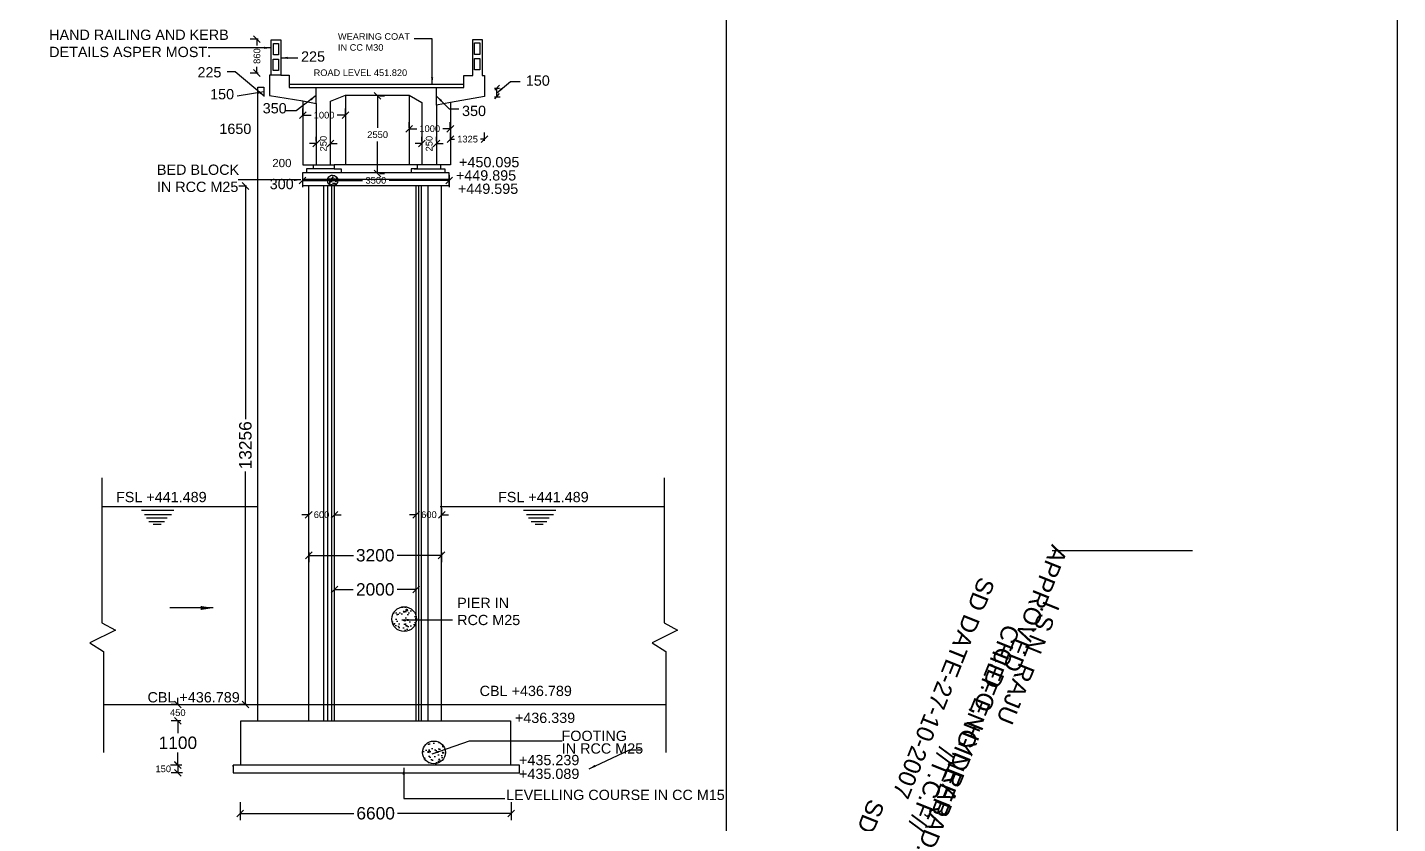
# Model space of a CAD drawing. Header units: inches. Extents: x 19306 to 19400.3, y 18779.3 to 18840.9.
# Drawn here: x 19363.48 to 19400.33, y 18798.8 to 18820.22 of the extents above; entities that cross this region are included whole.
import ezdxf

# ---------------------------------------------------------------- set-up
doc = ezdxf.new("R2010")
doc.units = ezdxf.units.IN
doc.header["$MEASUREMENT"] = 0
for name, color, linetype in [('DIMENSION', 255, 'Continuous'), ('DRAWING', 2, 'Continuous'), ('TEXT', 255, 'Continuous'), ('TXT', 7, 'Continuous'), ('TXT @ 1', 7, 'Continuous')]:
    doc.layers.add(name, color=color, linetype=linetype)
doc.styles.add('Notes', font='arial.ttf', dxfattribs={"height": 0.1})
doc.styles.get("Standard").update_dxf_attribs({"font": 'arial.ttf'})
doc.dimstyles.get("Standard").update_dxf_attribs({"dimtxt": 0.18, "dimasz": 0.18, "dimexe": 0.18, "dimexo": 0.0625, "dimgap": 0.09, "dimtad": 0, "dimtih": 1, "dimtoh": 1, "dimdec": 4, "dimzin": 0, "dimdsep": 46, "dimtxsty": 'Standard', "dimblk": 'OBLIQUE', "dimcen": 0.09, "dimadec": 0, "dimazin": 0, "dimtfac": 1, "dimtdec": 4, "dimtofl": 0, "dimtmove": 0, "dimatfit": 3, "dimfxl": 1, "dimtolj": 1, "dimtzin": 0, "dimarcsym": 0})
pattern_1 = [(50, (0, 0), (0.3586300913, -0.0313760675), [0.0375, -0.4125]), (355, (0, 0), (-0.069375667, 0.376096067), [0.03, -0.33]), (100.4514, (0.0299, -0.0026), (0.289254691, 0.344719771), [0.031870095, -0.350571056]), (46.1842, (0, 0.1), (0.533620524, -0.082759507), [0.05625, -0.61875]), (96.6356, (0.04447, 0.0931), (0.467331353, 0.487058935), [0.047805144, -0.5258565]), (351.1842, (0, 0.1), (0.467330973, 0.4870593), [0.045, -0.495]), (21, (0.05, 0.075), (0.298453526, -0.2013094453), [0.0375, -0.4125]), (326, (0.05, 0.075), (0.121657666, 0.3625750225), [0.03, -0.33]), (71.4514, (0.07487, 0.05822), (0.4201113143, 0.1612652484), [0.031870095, -0.350571056]), (37.5, (0, 0), (0.00607992766, 0.1664469269), [0, -0.326, 0, -0.335, 0, -0.33125]), (7.5, (0, 0), (0.1315347687, 0.197205856), [0, -0.191, 0, -0.3185, 0, -0.12625]), (327.5, (-0.1115, 0), (0.2669112181, -0.0112774359), [0, -0.125, 0, -0.39, 0, -0.5175]), (317.5, (-0.1615, 0), (0.2915930847, 0.0500524912), [0, -0.1625, 0, -0.259, 0, -0.3675])]

# ---------------------------------------------------------------- blocks, each defined once
blk = doc.blocks.new('_Oblique')
at = {"color": 0, "linetype": 'ByBlock', "lineweight": -2}
blk.add_line((-0.5, -0.5), (0.5, 0.5), dxfattribs=at)
blk = doc.blocks.new('*D103')
at = {"layer": 'Defpoints', "color": 0, "transparency": 16777216}
for p in [(19367.664, 18801.568), (19367.524, 18800.376), (19367.664, 18800.376)]:
    blk.add_point(p, dxfattribs=at)
at = {"layer": 'DIMENSION', "color": 0, "lineweight": -2, "transparency": 16777216}
for p, q in [((19367.601, 18801.568), (19367.344, 18801.568)), ((19367.524, 18801.568), (19367.524, 18801.232)), ((19367.524, 18800.376), (19367.524, 18800.712)), ((19367.601, 18800.376), (19367.344, 18800.376))]:
    blk.add_line(p, q, dxfattribs=at)
at = {"layer": 'DIMENSION', "color": 0, "lineweight": -2, "transparency": 16777216, "xscale": 0.18, "yscale": 0.18, "zscale": 0.18}
for p, rotation in [((19367.524, 18801.568), 90), ((19367.524, 18800.376), 270)]:
    blk.add_blockref('_Oblique', p, dxfattribs=dict(at, rotation=rotation))
at = {"layer": 'DIMENSION', "color": 0, "transparency": 16777216, "insert": (19367.524, 18800.972), "char_height": 0.3333, "attachment_point": 5}
blk.add_mtext('\\A1;1100', dxfattribs=at)
blk = doc.blocks.new('*D104')
at = {"layer": 'Defpoints', "color": 0, "transparency": 16777216}
for p in [(19370.88, 18816.312), (19374.818, 18816.312), (19374.818, 18816.104)]:
    blk.add_point(p, dxfattribs=at)
at = {"layer": 'DIMENSION', "color": 0, "lineweight": -2, "transparency": 16777216}
for p, q in [((19370.88, 18816.249), (19370.88, 18815.924)), ((19374.818, 18816.249), (19374.818, 18815.924)), ((19370.88, 18816.104), (19372.491, 18816.104)), ((19374.818, 18816.104), (19373.208, 18816.104))]:
    blk.add_line(p, q, dxfattribs=at)
at = {"layer": 'DIMENSION', "color": 0, "lineweight": -2, "transparency": 16777216, "xscale": 0.18, "yscale": 0.18, "zscale": 0.18, "rotation": 180}
blk.add_blockref('_Oblique', (19370.88, 18816.104), dxfattribs=at)
at = {"layer": 'DIMENSION', "color": 0, "lineweight": -2, "transparency": 16777216, "xscale": 0.18, "yscale": 0.18, "zscale": 0.18}
blk.add_blockref('_Oblique', (19374.818, 18816.104), dxfattribs=at)
at = {"layer": 'DIMENSION', "color": 0, "transparency": 16777216, "insert": (19372.849, 18816.104), "char_height": 0.18, "attachment_point": 5}
blk.add_mtext('\\A1;3500', dxfattribs=at)
blk = doc.blocks.new('*D105')
at = {"layer": 'Defpoints', "color": 0, "transparency": 16777216}
for p in [(19371.042, 18807.031), (19371.734, 18807.109), (19371.734, 18807.031)]:
    blk.add_point(p, dxfattribs=at)
at = {"layer": 'DIMENSION', "color": 0, "lineweight": -2, "transparency": 16777216}
for p, q in [((19371.042, 18807.093), (19371.042, 18807.289)), ((19371.734, 18807.093), (19371.734, 18807.289)), ((19371.042, 18807.109), (19370.862, 18807.109)), ((19371.734, 18807.109), (19371.914, 18807.109))]:
    blk.add_line(p, q, dxfattribs=at)
at = {"layer": 'DIMENSION', "color": 0, "lineweight": -2, "transparency": 16777216, "xscale": 0.18, "yscale": 0.18, "zscale": 0.18}
blk.add_blockref('_Oblique', (19371.042, 18807.109), dxfattribs=at)
at = {"layer": 'DIMENSION', "color": 0, "lineweight": -2, "transparency": 16777216, "xscale": 0.18, "yscale": 0.18, "zscale": 0.18, "rotation": 180}
blk.add_blockref('_Oblique', (19371.734, 18807.109), dxfattribs=at)
at = {"layer": 'DIMENSION', "color": 0, "transparency": 16777216, "insert": (19371.388, 18807.109), "char_height": 0.18, "attachment_point": 5}
blk.add_mtext('\\A1;600', dxfattribs=at)
blk = doc.blocks.new('*D106')
at = {"layer": 'Defpoints', "color": 0, "transparency": 16777216}
for p in [(19371.044, 18806.165), (19374.617, 18806.165), (19374.617, 18806.017)]:
    blk.add_point(p, dxfattribs=at)
at = {"layer": 'DIMENSION', "color": 0, "lineweight": -2, "transparency": 16777216}
for p, q in [((19371.044, 18806.103), (19371.044, 18805.837)), ((19371.044, 18806.017), (19372.244, 18806.017)), ((19374.617, 18806.017), (19373.418, 18806.017)), ((19374.617, 18806.103), (19374.617, 18805.837))]:
    blk.add_line(p, q, dxfattribs=at)
at = {"layer": 'DIMENSION', "color": 0, "lineweight": -2, "transparency": 16777216, "xscale": 0.18, "yscale": 0.18, "zscale": 0.18, "rotation": 180}
blk.add_blockref('_Oblique', (19371.044, 18806.017), dxfattribs=at)
at = {"layer": 'DIMENSION', "color": 0, "lineweight": -2, "transparency": 16777216, "xscale": 0.18, "yscale": 0.18, "zscale": 0.18}
blk.add_blockref('_Oblique', (19374.617, 18806.017), dxfattribs=at)
at = {"layer": 'DIMENSION', "color": 0, "transparency": 16777216, "insert": (19372.831, 18806.017), "char_height": 0.3333, "attachment_point": 5}
blk.add_mtext('\\A1;3200', dxfattribs=at)
blk = doc.blocks.new('*D107')
at = {"layer": 'Defpoints', "color": 0, "transparency": 16777216}
for p in [(19373.929, 18805.099), (19371.734, 18804.851), (19373.929, 18804.851)]:
    blk.add_point(p, dxfattribs=at)
at = {"layer": 'DIMENSION', "color": 0, "lineweight": -2, "transparency": 16777216}
for p, q in [((19371.734, 18804.913), (19371.734, 18805.279)), ((19371.734, 18805.099), (19372.242, 18805.099)), ((19373.929, 18805.099), (19373.422, 18805.099)), ((19373.929, 18804.913), (19373.929, 18805.279))]:
    blk.add_line(p, q, dxfattribs=at)
at = {"layer": 'DIMENSION', "color": 0, "lineweight": -2, "transparency": 16777216, "xscale": 0.18, "yscale": 0.18, "zscale": 0.18, "rotation": 180}
blk.add_blockref('_Oblique', (19371.734, 18805.099), dxfattribs=at)
at = {"layer": 'DIMENSION', "color": 0, "lineweight": -2, "transparency": 16777216, "xscale": 0.18, "yscale": 0.18, "zscale": 0.18}
blk.add_blockref('_Oblique', (19373.929, 18805.099), dxfattribs=at)
at = {"layer": 'DIMENSION', "color": 0, "transparency": 16777216, "insert": (19372.832, 18805.099), "char_height": 0.3333, "attachment_point": 5}
blk.add_mtext('\\A1;2000', dxfattribs=at)
blk = doc.blocks.new('*D108')
at = {"layer": 'Defpoints', "color": 0, "transparency": 16777216}
for p in [(19374.855, 18817.109), (19375.775, 18817.213), (19375.775, 18817.109)]:
    blk.add_point(p, dxfattribs=at)
at = {"layer": 'DIMENSION', "color": 0, "lineweight": -2, "transparency": 16777216}
for p, q in [((19374.855, 18817.171), (19374.855, 18817.393)), ((19375.775, 18817.171), (19375.775, 18817.393)), ((19374.855, 18817.213), (19374.964, 18817.213)), ((19375.775, 18817.213), (19375.666, 18817.213))]:
    blk.add_line(p, q, dxfattribs=at)
at = {"layer": 'DIMENSION', "color": 0, "lineweight": -2, "transparency": 16777216, "xscale": 0.18, "yscale": 0.18, "zscale": 0.18, "rotation": 180}
blk.add_blockref('_Oblique', (19374.855, 18817.213), dxfattribs=at)
at = {"layer": 'DIMENSION', "color": 0, "lineweight": -2, "transparency": 16777216, "xscale": 0.18, "yscale": 0.18, "zscale": 0.18}
blk.add_blockref('_Oblique', (19375.775, 18817.213), dxfattribs=at)
at = {"layer": 'DIMENSION', "color": 0, "transparency": 16777216, "insert": (19375.315, 18817.213), "char_height": 0.18, "attachment_point": 5}
blk.add_mtext('\\A1;1325', dxfattribs=at)
blk = doc.blocks.new('*D109')
at = {"layer": 'Defpoints', "color": 0, "transparency": 16777216}
for p in [(19373.744, 18817.46), (19374.852, 18817.494), (19374.852, 18817.46)]:
    blk.add_point(p, dxfattribs=at)
at = {"layer": 'TEXT', "color": 0, "lineweight": -2, "transparency": 16777216}
for p, q in [((19373.744, 18817.522), (19373.744, 18817.674)), ((19374.852, 18817.522), (19374.852, 18817.674)), ((19373.744, 18817.494), (19373.948, 18817.494)), ((19374.852, 18817.494), (19374.648, 18817.494))]:
    blk.add_line(p, q, dxfattribs=at)
at = {"layer": 'TEXT', "color": 0, "lineweight": -2, "transparency": 16777216, "xscale": 0.18, "yscale": 0.18, "zscale": 0.18, "rotation": 180}
blk.add_blockref('_Oblique', (19373.744, 18817.494), dxfattribs=at)
at = {"layer": 'TEXT', "color": 0, "lineweight": -2, "transparency": 16777216, "xscale": 0.18, "yscale": 0.18, "zscale": 0.18}
blk.add_blockref('_Oblique', (19374.852, 18817.494), dxfattribs=at)
at = {"layer": 'TEXT', "color": 0, "transparency": 16777216, "insert": (19374.298, 18817.494), "char_height": 0.18, "attachment_point": 5}
blk.add_mtext('\\A1;1000', dxfattribs=at)
blk = doc.blocks.new('*D110')
at = {"layer": 'Defpoints', "color": 0, "transparency": 16777216}
for p in [(19372.881, 18818.381), (19372.881, 18816.286), (19372.897, 18816.286)]:
    blk.add_point(p, dxfattribs=at)
at = {"layer": 'TEXT', "color": 0, "lineweight": -2, "transparency": 16777216}
for p, q in [((19372.897, 18818.381), (19372.897, 18817.515)), ((19372.943, 18818.381), (19373.077, 18818.381)), ((19372.897, 18816.286), (19372.897, 18817.152)), ((19372.943, 18816.286), (19373.077, 18816.286))]:
    blk.add_line(p, q, dxfattribs=at)
at = {"layer": 'TEXT', "color": 0, "lineweight": -2, "transparency": 16777216, "xscale": 0.18, "yscale": 0.18, "zscale": 0.18}
for p, rotation in [((19372.897, 18818.381), 90), ((19372.897, 18816.286), 270)]:
    blk.add_blockref('_Oblique', p, dxfattribs=dict(at, rotation=rotation))
at = {"layer": 'TEXT', "color": 0, "transparency": 16777216, "insert": (19372.897, 18817.334), "char_height": 0.18, "attachment_point": 5}
blk.add_mtext('\\A1;2550', dxfattribs=at)
blk = doc.blocks.new('*D111')
at = {"layer": 'Defpoints', "color": 0, "transparency": 16777216}
for p in [(19369.748, 18819.902), (19369.651, 18818.993), (19369.748, 18818.993)]:
    blk.add_point(p, dxfattribs=at)
at = {"layer": 'TEXT', "color": 0, "lineweight": -2, "transparency": 16777216}
for p, q in [((19369.686, 18819.902), (19369.471, 18819.902)), ((19369.651, 18819.902), (19369.651, 18819.736)), ((19369.651, 18818.993), (19369.651, 18819.159)), ((19369.686, 18818.993), (19369.471, 18818.993))]:
    blk.add_line(p, q, dxfattribs=at)
at = {"layer": 'TEXT', "color": 0, "lineweight": -2, "transparency": 16777216, "xscale": 0.18, "yscale": 0.18, "zscale": 0.18}
for p, rotation in [((19369.651, 18819.902), 90), ((19369.651, 18818.993), 270)]:
    blk.add_blockref('_Oblique', p, dxfattribs=dict(at, rotation=rotation))
at = {"layer": 'TEXT', "color": 0, "transparency": 16777216, "insert": (19369.651, 18819.448), "char_height": 0.18, "attachment_point": 5, "rotation": 90}
blk.add_mtext('\\A1;860', dxfattribs=at)
blk = doc.blocks.new('*D116')
at = {"layer": 'Defpoints', "color": 0, "transparency": 16777216}
for p in [(19369.436, 18815.953), (19369.341, 18802.002), (19369.436, 18802.002)]:
    blk.add_point(p, dxfattribs=at)
at = {"layer": 'DIMENSION', "color": 0, "lineweight": -2, "transparency": 16777216}
for p, q in [((19369.374, 18815.953), (19369.161, 18815.953)), ((19369.341, 18815.953), (19369.341, 18809.679)), ((19369.341, 18802.002), (19369.341, 18808.276)), ((19369.374, 18802.002), (19369.161, 18802.002))]:
    blk.add_line(p, q, dxfattribs=at)
at = {"layer": 'DIMENSION', "color": 0, "lineweight": -2, "transparency": 16777216, "xscale": 0.18, "yscale": 0.18, "zscale": 0.18}
for p, rotation in [((19369.341, 18815.953), 90), ((19369.341, 18802.002), 270)]:
    blk.add_blockref('_Oblique', p, dxfattribs=dict(at, rotation=rotation))
at = {"layer": 'DIMENSION', "color": 0, "transparency": 16777216, "insert": (19369.341, 18808.977), "char_height": 0.3333, "attachment_point": 5, "rotation": 90}
blk.add_mtext('\\A1;13256', dxfattribs=at)
blk = doc.blocks.new('*D117')
at = {"layer": 'Defpoints', "color": 0, "transparency": 16777216}
for p in [(19367.61, 18802.002), (19367.522, 18801.568), (19367.522, 18801.568)]:
    blk.add_point(p, dxfattribs=at)
at = {"layer": 'DIMENSION', "color": 0, "lineweight": -2, "transparency": 16777216}
for p, q in [((19367.522, 18802.002), (19367.522, 18802.182)), ((19367.548, 18802.002), (19367.342, 18802.002)), ((19367.46, 18801.568), (19367.342, 18801.568)), ((19367.522, 18801.568), (19367.522, 18801.388))]:
    blk.add_line(p, q, dxfattribs=at)
at = {"layer": 'DIMENSION', "color": 0, "lineweight": -2, "transparency": 16777216, "xscale": 0.18, "yscale": 0.18, "zscale": 0.18}
for p, rotation in [((19367.522, 18802.002), 270), ((19367.522, 18801.568), 90)]:
    blk.add_blockref('_Oblique', p, dxfattribs=dict(at, rotation=rotation))
at = {"layer": 'DIMENSION', "color": 0, "transparency": 16777216, "insert": (19367.522, 18801.785), "char_height": 0.18, "attachment_point": 5}
blk.add_mtext('\\A1;450', dxfattribs=at)
blk = doc.blocks.new('*D118')
at = {"layer": 'Defpoints', "color": 0, "transparency": 16777216}
for p in [(19373.931, 18807.031), (19374.624, 18807.109), (19374.624, 18807.031)]:
    blk.add_point(p, dxfattribs=at)
at = {"layer": 'DIMENSION', "color": 0, "lineweight": -2, "transparency": 16777216}
for p, q in [((19373.931, 18807.093), (19373.931, 18807.289)), ((19374.624, 18807.093), (19374.624, 18807.289)), ((19373.931, 18807.109), (19373.751, 18807.109)), ((19374.624, 18807.109), (19374.804, 18807.109))]:
    blk.add_line(p, q, dxfattribs=at)
at = {"layer": 'DIMENSION', "color": 0, "lineweight": -2, "transparency": 16777216, "xscale": 0.18, "yscale": 0.18, "zscale": 0.18}
blk.add_blockref('_Oblique', (19373.931, 18807.109), dxfattribs=at)
at = {"layer": 'DIMENSION', "color": 0, "lineweight": -2, "transparency": 16777216, "xscale": 0.18, "yscale": 0.18, "zscale": 0.18, "rotation": 180}
blk.add_blockref('_Oblique', (19374.624, 18807.109), dxfattribs=at)
at = {"layer": 'DIMENSION', "color": 0, "transparency": 16777216, "insert": (19374.277, 18807.109), "char_height": 0.18, "attachment_point": 5}
blk.add_mtext('\\A1;600', dxfattribs=at)
blk = doc.blocks.new('*D127')
at = {"layer": 'Defpoints', "color": 0, "transparency": 16777216}
for p in [(19369.197, 18799.439), (19376.489, 18799.439), (19376.489, 18799.076)]:
    blk.add_point(p, dxfattribs=at)
at = {"layer": 'DIMENSION', "color": 0, "lineweight": -2, "transparency": 16777216}
for p, q in [((19369.197, 18799.376), (19369.197, 18798.896)), ((19376.489, 18799.376), (19376.489, 18798.896)), ((19369.197, 18799.076), (19372.255, 18799.076)), ((19376.489, 18799.076), (19373.431, 18799.076))]:
    blk.add_line(p, q, dxfattribs=at)
at = {"layer": 'DIMENSION', "color": 0, "lineweight": -2, "transparency": 16777216, "xscale": 0.18, "yscale": 0.18, "zscale": 0.18, "rotation": 180}
blk.add_blockref('_Oblique', (19369.197, 18799.076), dxfattribs=at)
at = {"layer": 'DIMENSION', "color": 0, "lineweight": -2, "transparency": 16777216, "xscale": 0.18, "yscale": 0.18, "zscale": 0.18}
blk.add_blockref('_Oblique', (19376.489, 18799.076), dxfattribs=at)
at = {"layer": 'DIMENSION', "color": 0, "transparency": 16777216, "insert": (19372.843, 18799.076), "char_height": 0.3333, "attachment_point": 5}
blk.add_mtext('\\A1;6600', dxfattribs=at)
blk = doc.blocks.new('*D128')
at = {"layer": 'Defpoints', "color": 0, "transparency": 16777216}
for p in [(19371.248, 18817.093), (19371.627, 18817.093), (19371.627, 18817.093)]:
    blk.add_point(p, dxfattribs=at)
at = {"layer": 'DIMENSION', "color": 0, "lineweight": -2, "transparency": 16777216}
for p, q in [((19371.248, 18817.155), (19371.248, 18817.273)), ((19371.627, 18817.155), (19371.627, 18817.273)), ((19371.248, 18817.093), (19371.068, 18817.093)), ((19371.627, 18817.093), (19371.807, 18817.093))]:
    blk.add_line(p, q, dxfattribs=at)
at = {"layer": 'DIMENSION', "color": 0, "lineweight": -2, "transparency": 16777216, "xscale": 0.18, "yscale": 0.18, "zscale": 0.18}
blk.add_blockref('_Oblique', (19371.248, 18817.093), dxfattribs=at)
at = {"layer": 'DIMENSION', "color": 0, "lineweight": -2, "transparency": 16777216, "xscale": 0.18, "yscale": 0.18, "zscale": 0.18, "rotation": 180}
blk.add_blockref('_Oblique', (19371.627, 18817.093), dxfattribs=at)
at = {"layer": 'DIMENSION', "color": 0, "transparency": 16777216, "insert": (19371.437, 18817.093), "char_height": 0.18, "attachment_point": 5, "rotation": 90}
blk.add_mtext('\\A1;250', dxfattribs=at)
blk = doc.blocks.new('*D129')
at = {"layer": 'Defpoints', "color": 0, "transparency": 16777216}
for p in [(19370.881, 18817.774), (19372.034, 18817.858), (19372.034, 18817.774)]:
    blk.add_point(p, dxfattribs=at)
at = {"layer": 'DIMENSION', "color": 0, "lineweight": -2, "transparency": 16777216}
for p, q in [((19370.881, 18817.837), (19370.881, 18818.038)), ((19372.034, 18817.837), (19372.034, 18818.038)), ((19370.881, 18817.858), (19371.107, 18817.858)), ((19372.034, 18817.858), (19371.807, 18817.858))]:
    blk.add_line(p, q, dxfattribs=at)
at = {"layer": 'DIMENSION', "color": 0, "lineweight": -2, "transparency": 16777216, "xscale": 0.18, "yscale": 0.18, "zscale": 0.18, "rotation": 180}
blk.add_blockref('_Oblique', (19370.881, 18817.858), dxfattribs=at)
at = {"layer": 'DIMENSION', "color": 0, "lineweight": -2, "transparency": 16777216, "xscale": 0.18, "yscale": 0.18, "zscale": 0.18}
blk.add_blockref('_Oblique', (19372.034, 18817.858), dxfattribs=at)
at = {"layer": 'DIMENSION', "color": 0, "transparency": 16777216, "insert": (19371.457, 18817.858), "char_height": 0.18, "attachment_point": 5}
blk.add_mtext('\\A1;1000', dxfattribs=at)
blk = doc.blocks.new('*D130')
at = {"layer": 'Defpoints', "color": 0, "transparency": 16777216}
for p in [(19374.086, 18817.093), (19374.482, 18817.093), (19374.482, 18817.093)]:
    blk.add_point(p, dxfattribs=at)
at = {"layer": 'DIMENSION', "color": 0, "lineweight": -2, "transparency": 16777216}
for p, q in [((19374.086, 18817.155), (19374.086, 18817.273)), ((19374.482, 18817.155), (19374.482, 18817.273)), ((19374.086, 18817.093), (19373.906, 18817.093)), ((19374.482, 18817.093), (19374.662, 18817.093))]:
    blk.add_line(p, q, dxfattribs=at)
at = {"layer": 'DIMENSION', "color": 0, "lineweight": -2, "transparency": 16777216, "xscale": 0.18, "yscale": 0.18, "zscale": 0.18}
blk.add_blockref('_Oblique', (19374.086, 18817.093), dxfattribs=at)
at = {"layer": 'DIMENSION', "color": 0, "lineweight": -2, "transparency": 16777216, "xscale": 0.18, "yscale": 0.18, "zscale": 0.18, "rotation": 180}
blk.add_blockref('_Oblique', (19374.482, 18817.093), dxfattribs=at)
at = {"layer": 'DIMENSION', "color": 0, "transparency": 16777216, "insert": (19374.284, 18817.093), "char_height": 0.18, "attachment_point": 5, "rotation": 90}
blk.add_mtext('\\A1;250', dxfattribs=at)

msp = doc.modelspace()

# ---------------------------------------------------------------- hatches: boundary and pattern name
at = {"layer": 'DIMENSION'}
h = msp.add_hatch(dxfattribs=at)
h.set_pattern_fill('AR-CONC', color=256, style=0)
h.set_pattern_definition([(50, (0, 0), (7.1726018, -0.6275213), [0.75, -8.25]), (355, (0, 0), (-1.3875133, 7.5219213), [0.6, -6.6]), (100.4514, (0.598, -0.052), (5.7850938, 6.8943954), [0.6374019, -7.0114211]), (46.1842, (0, 2), (10.6724105, -1.65519), [1.125, -12.375]), (96.6356, (0.889, 1.862), (9.346627, 9.7411787), [0.956103, -10.51713]), (351.1842, (0, 2), (9.3466195, 9.741186), [0.9, -9.9]), (21, (1, 1.5), (5.9690705, -4.0261889), [0.75, -8.25]), (326, (1, 1.5), (2.4331533, 7.2515005), [0.6, -6.6]), (71.4514, (1.4974, 1.1645), (8.4022263, 3.225305), [0.6374019, -7.0114211]), (37.5, (0, 0), (0.12159855, 3.32893854), [0, -6.52, 0, -6.7, 0, -6.625]), (7.5, (0, 0), (2.63069537, 3.9441171), [0, -3.82, 0, -6.37, 0, -2.525]), (327.5, (-2.23, 0), (5.33822436, -0.22554872), [0, -2.5, 0, -7.8, 0, -10.35]), (317.5, (-3.23, 0), (5.8318617, 1.0010498), [0, -3.25, 0, -5.18, 0, -7.35])])
edge = h.paths.add_edge_path()
edge.add_arc((19373.61034, 18804.30093), 0.33309, 0, 360)
h = msp.add_hatch(dxfattribs=at)
h.set_pattern_fill('AR-CONC', color=256, scale=0.05, style=0)
h.set_pattern_definition(pattern_1)
edge = h.paths.add_edge_path()
edge.add_arc((19373.61034, 18804.30093), 0.33309, 0, 360)
at = {"layer": 'DRAWING'}
h = msp.add_hatch(dxfattribs=at)
h.set_pattern_fill('AR-CONC', color=256, scale=0.025, style=0)
h.set_pattern_definition([(50, (0, 0), (0.17931504565, -0.01568803375), [0.01875, -0.20625]), (355, (0, 0), (-0.0346878334, 0.1880480334), [0.015, -0.165]), (100.4514, (0.01494, -0.0013), (0.1446273454, 0.1723598855), [0.0159350475, -0.175285528]), (46.1842, (0, 0.05), (0.2668102622, -0.0413797536), [0.028125, -0.309375]), (96.6356, (0.02223, 0.04655), (0.2336656764, 0.2435294677), [0.023902572, -0.26292825]), (351.1842, (0, 0.05), (0.2336654863, 0.2435296502), [0.0225, -0.2475]), (21, (0.025, 0.0375), (0.149226763, -0.1006547227), [0.01875, -0.20625]), (326, (0.025, 0.0375), (0.060828833, 0.1812875113), [0.015, -0.165]), (71.4514, (0.03744, 0.02911), (0.2100556571, 0.0806326242), [0.0159350475, -0.175285528]), (37.5, (0, 0), (0.00303996383, 0.08322346346), [0, -0.163, 0, -0.1675, 0, -0.165625]), (7.5, (0, 0), (0.06576738436, 0.09860292797), [0, -0.0955, 0, -0.15925, 0, -0.063125]), (327.5, (-0.05575, 0), (0.13345560904, -0.00563871793), [0, -0.0625, 0, -0.195, 0, -0.25875]), (317.5, (-0.08075, 0), (0.14579654234, 0.0250262456), [0, -0.08125, 0, -0.1295, 0, -0.18375])])
edge = h.paths.add_edge_path()
edge.add_arc((19371.68541, 18816.10388), 0.13882, 0, 360)
h = msp.add_hatch(dxfattribs=at)
h.set_pattern_fill('AR-CONC', color=256, scale=0.05, style=0)
h.set_pattern_definition(pattern_1)
edge = h.paths.add_edge_path()
edge.add_arc((19374.41144, 18800.7148), 0.3063, 0, 360)

# ---------------------------------------------------------------- linework, layer by layer
at = {"layer": 'DIMENSION'}
for p, q in [((19367.63106, 18800.37635), (19367.32939, 18800.37635)), ((19367.5243, 18800.37635), (19367.5243, 18800.16601)), ((19367.64598, 18800.16601), (19367.3443, 18800.16601))]:
    msp.add_line(p, q, dxfattribs=at)
at = {"layer": 'DRAWING'}
for points in [[(19400.32843, 18840.87525), (19305.97568, 18840.87525), (19305.97568, 18779.34083), (19400.32843, 18779.34083)], [(19370.0376, 18819.88404), (19370.29656, 18819.88404), (19370.29656, 18818.9373), (19370.0376, 18818.9373), (19370.0376, 18819.88404)], [(19370.09496, 18819.78731), (19370.23313, 18819.78731), (19370.23313, 18819.48057), (19370.09496, 18819.48057)], [(19375.50632, 18819.80158), (19375.64449, 18819.80158), (19375.64449, 18819.49484), (19375.50632, 18819.49484)], [(19370.08911, 18819.36811), (19370.23318, 18819.36811), (19370.23318, 18819.06382), (19370.08911, 18819.06382)], [(19375.50047, 18819.38238), (19375.64455, 18819.38238), (19375.64455, 18819.07809), (19375.50047, 18819.07809)], [(19369.01519, 18800.37635), (19369.01519, 18800.33656), (19369.01519, 18800.16601), (19376.70834, 18800.16601), (19376.70834, 18800.37635), (19369.01519, 18800.37635)]]:
    msp.add_lwpolyline(points, close=True, dxfattribs=at)
for points in [[(19382.27022, 18840.87525), (19382.27022, 18779.34083)], [(19370.29656, 18818.9373), (19370.51653, 18818.9373), (19370.51653, 18818.60752), (19375.21345, 18818.60752), (19375.21345, 18818.92795), (19375.46021, 18818.92795), (19375.46021, 18819.89831), (19375.70792, 18819.89831), (19375.70792, 18818.92795), (19375.77174, 18818.92795), (19375.77174, 18818.35671), (19374.85484, 18818.20068), (19374.85484, 18816.52518), (19374.58824, 18816.52518), (19374.58945, 18816.41244), (19374.70083, 18816.41306), (19374.70032, 18816.30687)], [(19370.0376, 18818.9373), (19369.98591, 18818.9373), (19369.98591, 18818.38416), (19370.88096, 18818.24785), (19370.88096, 18816.52518), (19371.16287, 18816.52518), (19371.16287, 18816.41264), (19370.97983, 18816.41264), (19370.97983, 18816.30687), (19370.88004, 18816.30687), (19370.88004, 18815.96501), (19371.04152, 18815.96501), (19371.04152, 18801.56773)], [(19369.6725, 18801.56773), (19369.6725, 18818.6137), (19369.83906, 18818.6137), (19369.83906, 18818.35716)], [(19370.51653, 18818.69264), (19375.21345, 18818.69264)], [(19371.24761, 18818.16894), (19371.24761, 18818.60752)], [(19371.6272, 18816.52518), (19371.6272, 18818.23236), (19372.03351, 18818.39403), (19373.74388, 18818.39403), (19373.74388, 18816.52518)], [(19372.03351, 18818.39403), (19372.03351, 18816.52518)], [(19373.74388, 18818.39403), (19374.08617, 18818.19513), (19374.08617, 18816.52518)], [(19374.48156, 18818.13077), (19374.48156, 18818.60752)], [(19370.88096, 18818.24785), (19371.24761, 18818.16894), (19371.24761, 18816.52518)], [(19374.85484, 18818.20068), (19374.48156, 18818.13077), (19374.48156, 18816.52518)], [(19371.16287, 18816.52518), (19371.72554, 18816.52518), (19371.72554, 18816.41264), (19371.16287, 18816.41264)], [(19374.58824, 18816.52518), (19371.72554, 18816.52518)], [(19373.95969, 18816.52396), (19373.95969, 18816.41244), (19373.79914, 18816.41244), (19373.79914, 18816.30687)], [(19370.88004, 18816.13594), (19374.81832, 18816.13594)], [(19371.04152, 18815.96501), (19374.81832, 18815.96501), (19374.81832, 18816.30687), (19370.97983, 18816.30687)], [(19371.72554, 18816.41264), (19371.91661, 18816.41264), (19371.91661, 18816.30687)], [(19373.87942, 18816.41244), (19374.58945, 18816.41244)], [(19371.45143, 18801.56773), (19371.45143, 18815.96501)], [(19371.55935, 18801.56773), (19371.55935, 18815.96501)], [(19371.66171, 18801.56773), (19371.66171, 18815.96501)], [(19371.73403, 18801.56773), (19371.73403, 18815.96501)], [(19373.92903, 18801.56773), (19373.92903, 18815.96501)], [(19374.00323, 18801.56773), (19374.00323, 18815.96501)], [(19374.08082, 18801.56773), (19374.08082, 18815.96501)], [(19374.25285, 18801.56773), (19374.25285, 18815.96501)], [(19374.6172, 18801.56773), (19374.6172, 18815.96501)], [(19365.4787, 18808.10402), (19365.4787, 18804.19781), (19365.84272, 18804.00333), (19365.1588, 18803.6596), (19365.52502, 18803.43409), (19365.52502, 18800.71392)], [(19380.60132, 18808.10402), (19380.60132, 18804.19781), (19380.96534, 18804.00333), (19380.28141, 18803.6596), (19380.64764, 18803.43409), (19380.64764, 18800.71392)], [(19365.4787, 18807.33031), (19369.6725, 18807.33031)], [(19374.57574, 18807.33031), (19380.60132, 18807.33031)], [(19366.54808, 18807.2354), (19367.41895, 18807.2354)], [(19366.62581, 18807.11978), (19367.34901, 18807.11978)], [(19366.67879, 18807.0245), (19367.23775, 18807.0245)], [(19366.74767, 18806.92658), (19367.16887, 18806.92658)], [(19376.82228, 18807.2354), (19377.69314, 18807.2354)], [(19376.9, 18807.11978), (19377.62321, 18807.11978)], [(19376.95299, 18807.0245), (19377.51195, 18807.0245)], [(19377.02186, 18806.92658), (19377.44307, 18806.92658)], [(19366.85628, 18806.85512), (19367.0788, 18806.85512)], [(19377.13048, 18806.85512), (19377.353, 18806.85512)], [(19365.52502, 18802.00164), (19380.64764, 18802.00164)], [(19369.21401, 18800.37635), (19369.21401, 18801.56773), (19376.46646, 18801.56773), (19376.46646, 18800.37635)], [(19369.01519, 18800.33656), (19369.01519, 18800.37635)]]:
    msp.add_lwpolyline(points, dxfattribs=at)
for centre, radius in [((19371.68541, 18816.10388), 0.13882), ((19373.61034, 18804.30093), 0.33309), ((19374.41144, 18800.7148), 0.3063)]:
    msp.add_circle(centre, radius, dxfattribs=at)
at = {"layer": 'TEXT'}
for points in [[(19376.03664, 18818.35335), (19376.19464, 18818.35335)], [(19376.04143, 18818.58774), (19376.1723, 18818.58774)], [(19376.04621, 18818.52715), (19376.1723, 18818.66906)], [(19376.04621, 18818.29587), (19376.1723, 18818.43778)], [(19376.09729, 18818.58455), (19376.09729, 18818.35016)]]:
    msp.add_lwpolyline(points, dxfattribs=at)
at = {"layer": 'TXT'}
msp.add_line((19391.03533, 18806.14957), (19394.81134, 18806.14957), dxfattribs=at)

# ---------------------------------------------------------------- block references
at = {"layer": 'DIMENSION', "xscale": 0.18, "yscale": 0.18, "zscale": 0.18}
for p, rotation in [((19367.5243, 18800.37635), 90), ((19367.5243, 18800.16601), 270)]:
    msp.add_blockref('_Oblique', p, dxfattribs=dict(at, rotation=rotation))

# ---------------------------------------------------------------- texts
at = {"layer": 'DIMENSION', "insert": (19367.13116, 18800.27242), "char_height": 0.18, "attachment_point": 5}
msp.add_mtext('150', dxfattribs=at)
at = {"layer": 'TEXT'}
for s, p in [('FOOTING', (19377.84254, 18801.02309)), ('IN RCC M25', (19377.84977, 18800.68355)), ('LEVELLING COURSE IN CC M15', (19376.35219, 18799.43437))]:
    msp.add_text(s, height=0.27648, dxfattribs=at).set_placement(p)
at = {"layer": 'TEXT', "attachment_point": 1}
for s, insert, char_height, width in [('HAND RAILING AND KERB\\PDETAILS ASPER MOST.', (19364.06324, 18820.159), 0.27648, 4.7980421), ('WEARING COAT\\PIN CC M30', (19371.82949, 18820.06341), 0.1769472, 3.070747), ('225', (19370.83807, 18819.57492), 0.27648, 4.7980421), ('225', (19368.05122, 18819.15066), 0.27648, 4.7980421), ('ROAD LEVEL 451.820', (19371.17611, 18819.08907), 0.1769472, 3.070747), ('150', (19376.88292, 18818.92709), 0.27648, 4.7980421), ('150', (19368.39179, 18818.56179), 0.27648, 4.7980421), ('350', (19369.8059, 18818.18283), 0.27648, 4.7980421), ('350', (19375.1672, 18818.11146), 0.27648, 4.7980421), ('1650', (19368.64068, 18817.62994), 0.27648, 4.7980421), ('BED BLOCK\\PIN RCC M25', (19366.96126, 18816.52954), 0.27648, 4.7980421), ('200', (19370.06328, 18816.68196), 0.221184, 3.8384337), ('+450.095', (19375.08754, 18816.73279), 0.27648, 4.7980421), ('300', (19369.99481, 18816.1439), 0.27648, 4.7980421), ('+449.895', (19375.00096, 18816.37708), 0.27648, 4.7980421), ('+449.595', (19375.05627, 18816.01792), 0.27648, 4.7980421), ('FSL +441.489', (19365.86056, 18807.72398), 0.27648, 4.7980421), ('FSL +441.489', (19376.13475, 18807.72398), 0.27648, 4.7980421), ('PIER IN\\PRCC M25', (19375.03615, 18804.87712), 0.27648, 4.7980421), ('CBL +436.789', (19375.64023, 18802.50822), 0.27648, 4.7980421), ('CBL +436.789', (19366.70815, 18802.33677), 0.27648, 4.7980421), ('+436.339', (19376.58832, 18801.78347), 0.27648, 4.7980421), ('+435.239', (19376.70029, 18800.64834), 0.27648, 4.7980421), ('+435.089', (19376.70029, 18800.27819), 0.27648, 4.7980421)]:
    msp.add_mtext(s, dxfattribs=dict(at, insert=insert, char_height=char_height, width=width))
at = {"layer": 'TXT @ 1', "style": 'Notes'}
for s, height, p in [('APPROVED ', 0.463087, (19391.03394, 18806.33249)), ('SD DATE-27-10-2007', 0.4630869, (19389.07878, 18805.46837)), ('I.S.N. RAJU', 0.4630869, (19390.82288, 18804.82687)), ('CHIEF ENGINEER,', 0.4630869, (19389.75518, 18804.19881)), ('C.D.O, HYDRABAD.', 0.4630869, (19389.57546, 18803.59161)), ('//T.C.F//', 0.463087, (19388.00675, 18800.89388)), ('SD DATE-06-11-2007', 0.4630869, (19386.11184, 18799.49105))]:
    msp.add_text(s, height=height, rotation=248.185399, dxfattribs=at).set_placement(p)

# ---------------------------------------------------------------- dimensions: what is measured, and where the dimension line sits
at = {"layer": 'DIMENSION'}
dim = msp.add_aligned_dim(p1=(19370.88096, 18817.77414), p2=(19372.03351, 18817.77414), distance=0.08354, text='1000', dimstyle='Standard', dxfattribs=at)
dim.commit()
dim.dimension.update_dxf_attribs({"geometry": '*D129', "text_midpoint": (19371.45724, 18817.85768)})
for p1, p2, picture, middle in [((19371.24761, 18817.0929), (19371.6272, 18817.0929), '*D128', (19371.4374, 18817.0929)), ((19374.08617, 18817.0929), (19374.48156, 18817.0929), '*D130', (19374.28386, 18817.0929))]:
    dim = msp.add_aligned_dim(p1=p1, p2=p2, distance=0, text='250', dimstyle='Standard', dxfattribs=at)
    dim.commit()
    dim.dimension.update_dxf_attribs({"geometry": picture, "text_midpoint": middle, "text_rotation": 90})
for base, p1, p2, text, picture, middle in [((19375.77541, 18817.21338), (19374.85484, 18817.10889), (19375.77541, 18817.10889), '1325', '*D108', (19375.31513, 18817.21338)), ((19374.81832, 18816.10388), (19370.88004, 18816.31169), (19374.81832, 18816.31169), '3500', '*D104', (19372.84918, 18816.10388)), ((19371.73403, 18807.10947), (19371.04152, 18807.03098), (19371.73403, 18807.03098), '600', '*D105', (19371.38777, 18807.10947)), ((19374.62362, 18807.10947), (19373.93111, 18807.03098), (19374.62362, 18807.03098), '600', '*D118', (19374.27736, 18807.10947))]:
    dim = msp.add_linear_dim(base=base, p1=p1, p2=p2, text=text, dimstyle='Standard', dxfattribs=at)
    dim.commit()
    dim.dimension.update_dxf_attribs({"geometry": picture, "text_midpoint": middle})
dim = msp.add_linear_dim(base=(19369.34118, 18802.00164), p1=(19369.43624, 18815.95255), p2=(19369.43624, 18802.00164), angle=90, text='13256', dimstyle='Standard', override={"dimtxt": 0.333333, "dimblk1": 'Oblique', "dimblk2": 'Oblique', "dimsah": 1}, dxfattribs=at)
dim.commit()
dim.dimension.update_dxf_attribs({"geometry": '*D116', "text_midpoint": (19369.34118, 18808.9771), "text_rotation": 90})
for base, p1, p2, text, picture, middle in [((19374.6172, 18806.01709), (19371.0444, 18806.16523), (19374.6172, 18806.16523), '3200', '*D106', (19372.8308, 18806.01709)), ((19373.92903, 18805.09883), (19371.73403, 18804.85071), (19373.92903, 18804.85071), '2000', '*D107', (19372.83153, 18805.09883)), ((19376.48921, 18799.07631), (19369.19677, 18799.43852), (19376.48921, 18799.43852), '6600', '*D127', (19372.84299, 18799.07631))]:
    dim = msp.add_linear_dim(base=base, p1=p1, p2=p2, text=text, dimstyle='Standard', override={"dimtxt": 0.333333, "dimblk1": 'Oblique', "dimblk2": 'Oblique', "dimsah": 1}, dxfattribs=at)
    dim.commit()
    dim.dimension.update_dxf_attribs({"geometry": picture, "text_midpoint": middle})
dim = msp.add_linear_dim(base=(19367.52234, 18801.56773), p1=(19367.61041, 18802.00164), p2=(19367.52234, 18801.56773), angle=90, text='450', dimstyle='Standard', dxfattribs=at)
dim.commit()
dim.dimension.update_dxf_attribs({"geometry": '*D117', "text_midpoint": (19367.52234, 18801.78469)})
dim = msp.add_linear_dim(base=(19367.5243, 18800.37635), p1=(19367.66376, 18801.56773), p2=(19367.66376, 18800.37635), angle=90, text='1100', dimstyle='Standard', override={"dimtxt": 0.333333, "dimblk1": 'Oblique', "dimblk2": 'Oblique', "dimsah": 1}, dxfattribs=at)
dim.commit()
dim.dimension.update_dxf_attribs({"geometry": '*D103', "text_midpoint": (19367.5243, 18800.97204)})
at = {"layer": 'TEXT'}
dim = msp.add_linear_dim(base=(19369.65091, 18818.99327), p1=(19369.74811, 18819.90212), p2=(19369.74811, 18818.99327), angle=90, text='860', dimstyle='Standard', dxfattribs=at)
dim.commit()
dim.dimension.update_dxf_attribs({"geometry": '*D111', "text_midpoint": (19369.65091, 18819.4477), "text_rotation": 90})
dim = msp.add_linear_dim(base=(19372.89743, 18816.28623), p1=(19372.88067, 18818.38095), p2=(19372.88067, 18816.28623), angle=90, text='2550', dimstyle='Standard', dxfattribs=at)
dim.commit()
dim.dimension.update_dxf_attribs({"geometry": '*D110', "text_midpoint": (19372.89743, 18817.33359)})
dim = msp.add_linear_dim(base=(19374.85245, 18817.49392), p1=(19373.74388, 18817.45961), p2=(19374.85245, 18817.45961), text='1000', dimstyle='Standard', dxfattribs=at)
dim.commit()
dim.dimension.update_dxf_attribs({"geometry": '*D109', "text_midpoint": (19374.29816, 18817.49392)})

# ---------------------------------------------------------------- leaders
at = {"layer": 'DIMENSION'}
for points in [[(19374.36278, 18818.69584), (19374.36278, 18819.91372), (19373.88069, 18819.91372)], [(19378.58564, 18800.27753), (19379.67146, 18800.78493), (19379.97794, 18800.78493)]]:
    msp.add_leader(points, dimstyle='Standard', override={"dimgap": 0.09, "dimtad": 0}, dxfattribs=at)
msp.add_leader([(19374.36682, 18800.67644), (19375.36988, 18801.02673), (19377.8572, 18801.02673)], dimstyle='Standard', dxfattribs=at)
at = {"layer": 'DRAWING'}
for points, override in [([(19374.48156, 18818.36914), (19374.82453, 18818.03261), (19375.07717, 18818.03261)], {"dimgap": 0.09, "dimtad": 0}), ([(19368.47191, 18804.6011), (19367.30728, 18804.6011)], {"dimasz": 0.333333, "dimgap": 0.09, "dimtad": 0}), ([(19373.54813, 18804.27823), (19374.91326, 18804.27823)], {"dimgap": 0.09, "dimtad": 0}), ([(19373.59955, 18800.29679), (19373.59955, 18799.47359), (19376.31779, 18799.47359)], {"dimgap": 0.09, "dimtad": 0})]:
    msp.add_leader(points, dimstyle='Standard', override=override, dxfattribs=at)
at = {"layer": 'TEXT'}
for points in [[(19370.03083, 18819.67064), (19368.34314, 18819.67064)], [(19370.8295, 18816.11675), (19369.14182, 18816.11675)]]:
    msp.add_leader(points, dimstyle='Standard', dxfattribs=at)
for points in [[(19370.29961, 18819.40013), (19370.75294, 18819.40013)], [(19369.84148, 18818.37143), (19369.06168, 18819.02091), (19368.84896, 18819.02091)], [(19376.09595, 18818.45409), (19376.46823, 18818.76233), (19376.72803, 18818.76233)], [(19369.83906, 18818.48543), (19369.11616, 18818.36897)], [(19371.24761, 18818.38823), (19370.70603, 18817.97847), (19370.40095, 18817.97847)]]:
    msp.add_leader(points, dimstyle='Standard', override={"dimgap": 0.09, "dimtad": 0}, dxfattribs=at)

doc.saveas('drawing.dxf')
